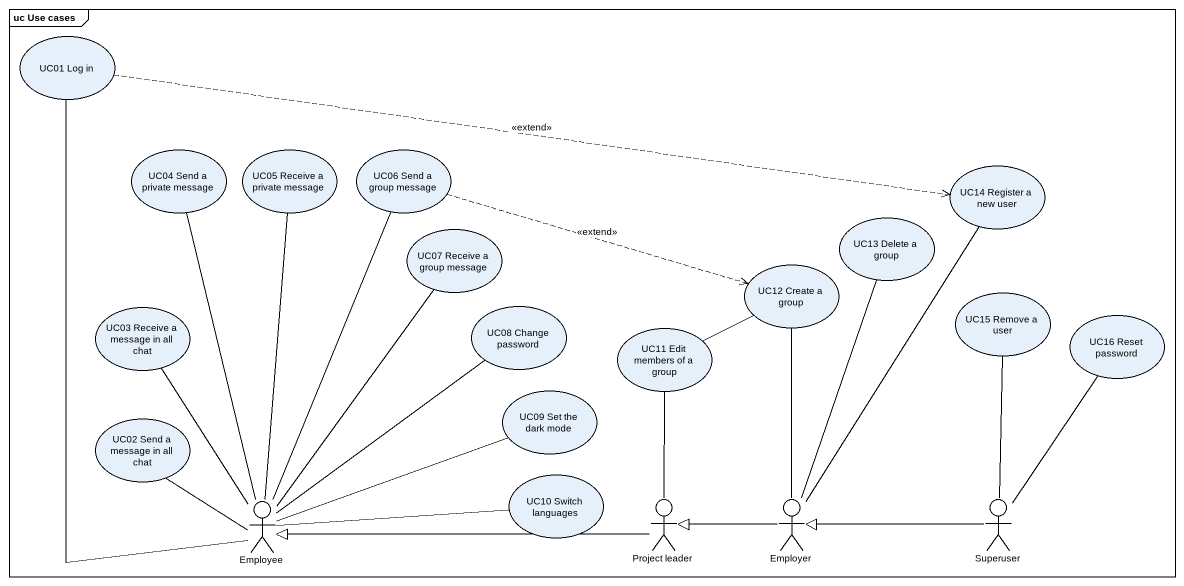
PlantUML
@startuml
mainframe uc Use cases
usecase "UC01 Log in" as UC01_Log_in
usecase "UC04 Send a private message" as UC04_Send_a_private_message
usecase "UC05 Receive a private message" as UC05_Receive_a_private
usecase "UC06 Send a group message" as UC06_Send_a_group_message
usecase "UC14 Register a new user" as UC14_Register_a_new_user
usecase "UC07 Receive a group message" as UC07_Receive_a_group_message
usecase "UC13 Delete a group" as UC13_Delete_a_group
usecase "UC12 Create a group" as UC12_Create_a_group
usecase "UC03 Receive a message in all chat" as UC03_Receive_a_message_in
usecase "UC08 Change password" as UC08_Change_password
usecase "UC15 Remove a user" as UC15_Remove_a_user
usecase "UC11 Edit members of a group" as UC11_Edit_members_of_a_group
usecase "UC16 Reset password" as UC16_Reset_password
usecase "UC09 Set the dark mode" as UC09_Set_the_dark_mode
usecase "UC02 Send a message in all chat" as UC02_Send_a_message_in_all
actor Employee
usecase "UC10 Switch languages" as UC10_Switch_languages
actor "Project leader" as Project_leader
actor Employer
actor Superuser
UC01_Log_in .right.> UC14_Register_a_new_user : <<extend>>
UC05_Receive_a_private -- Employee
UC06_Send_a_group_message .right.> UC12_Create_a_group : <<extend>>
UC07_Receive_a_group_message -- Employee
UC13_Delete_a_group -- Employer
UC03_Receive_a_message_in -- Employee
UC15_Remove_a_user -- Superuser
UC11_Edit_members_of_a_group -right- UC12_Create_a_group
Employee -up- UC01_Log_in
Employee -up- UC04_Send_a_private_message
Employee -up- UC06_Send_a_group_message
Employee -up- UC08_Change_password
Employee -right- UC09_Set_the_dark_mode
Employee -up- UC02_Send_a_message_in_all
Employee -right- UC10_Switch_languages
Project_leader -up- UC11_Edit_members_of_a_group
Project_leader -left-|> Employee
Employer -up- UC14_Register_a_new_user
Employer -up- UC12_Create_a_group
Employer -left-|> Project_leader
Superuser -up- UC16_Reset_password
Superuser -left-|> Employer
@enduml
